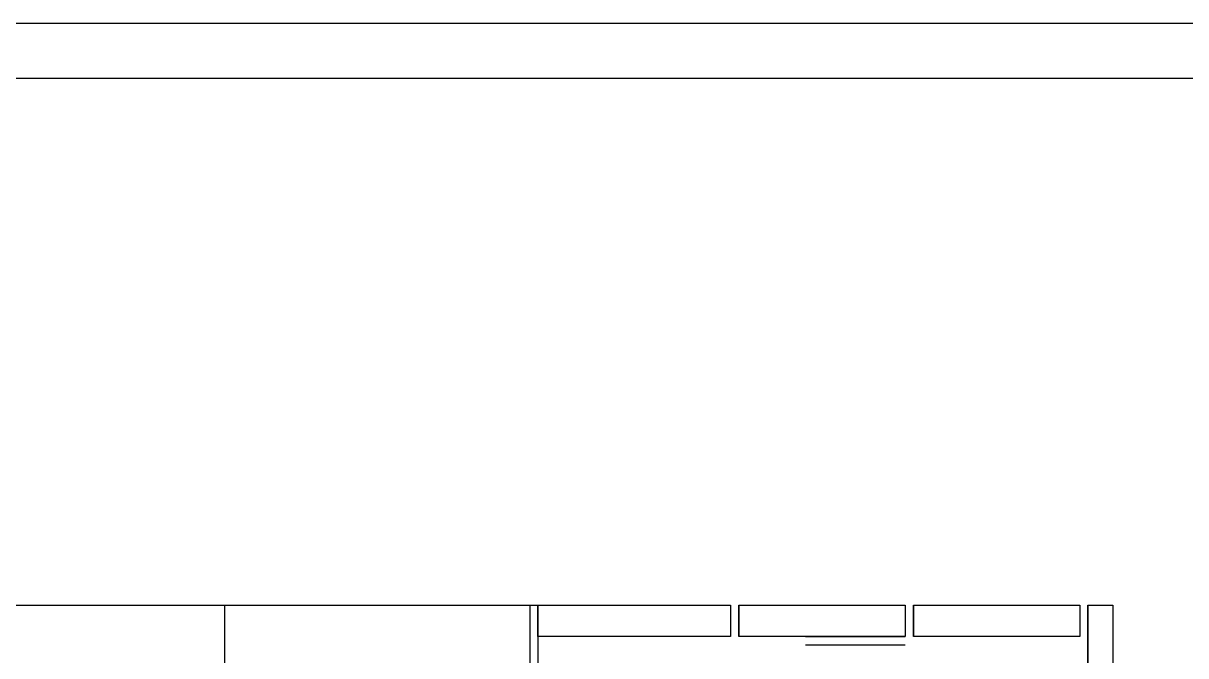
# Model space of a CAD drawing. Header units: metres. Extents: x 2 to 41.8, y 0.2 to 29.5.
# Drawn here: x 20.9 to 27.25, y 26.04 to 29.5 of the extents above; entities that cross this region are included whole.
import ezdxf

# ---------------------------------------------------------------- set-up
doc = ezdxf.new("R2010")
doc.units = ezdxf.units.M

msp = doc.modelspace()

# ---------------------------------------------------------------- linework, layer by layer
for p, q in [((7.6281, 29.4981), (41.8079, 29.4981)), ((8.1059, 29.1981), (41.5079, 29.1981)), ((5.626, 26.3188), (23.7091, 26.3188)), ((21.9976, 26.3188), (23.6651, 26.3188)), ((23.7091, 26.3188), (23.7091, 23.5006)), ((23.7091, 26.3188), (23.7091, 26.1485)), ((24.7624, 26.3188), (24.7624, 26.1485)), ((24.8079, 26.3188), (24.8079, 26.1485)), ((25.7169, 26.3188), (25.7169, 26.1485)), ((25.7169, 26.3188), (25.7169, 26.1485)), ((25.7624, 26.3188), (25.7624, 26.1485)), ((25.7624, 26.3188), (25.7624, 26.1485)), ((26.6715, 26.3188), (26.6715, 26.1485)), ((26.6715, 26.3188), (26.6715, 26.1485)), ((26.7169, 26.3188), (26.7169, 5.1576)), ((26.7169, 26.3188), (26.7169, 15.8907)), ((26.8533, 26.3188), (26.8533, 5.1576)), ((25.1734, 26.1485), (25.7169, 26.1485)), ((25.1734, 26.1031), (25.7169, 26.1031))]:
    msp.add_line(p, q)
for points in [[(21.9976, 26.3188), (23.6651, 26.3188), (23.6651, 25.4097), (21.9976, 25.4097)], [(23.7091, 26.3188), (24.7624, 26.3188), (24.7624, 26.1485), (23.7091, 26.1485)], [(24.8079, 26.3188), (25.7169, 26.3188), (25.7169, 26.1485), (24.8079, 26.1485)], [(25.7624, 26.3188), (26.6715, 26.3188), (26.6715, 26.1485), (25.7624, 26.1485)], [(26.7169, 26.3188), (26.8533, 26.3188), (26.8533, 15.8907), (26.7169, 15.8907)]]:
    msp.add_lwpolyline(points, close=True)

doc.saveas('drawing.dxf')
